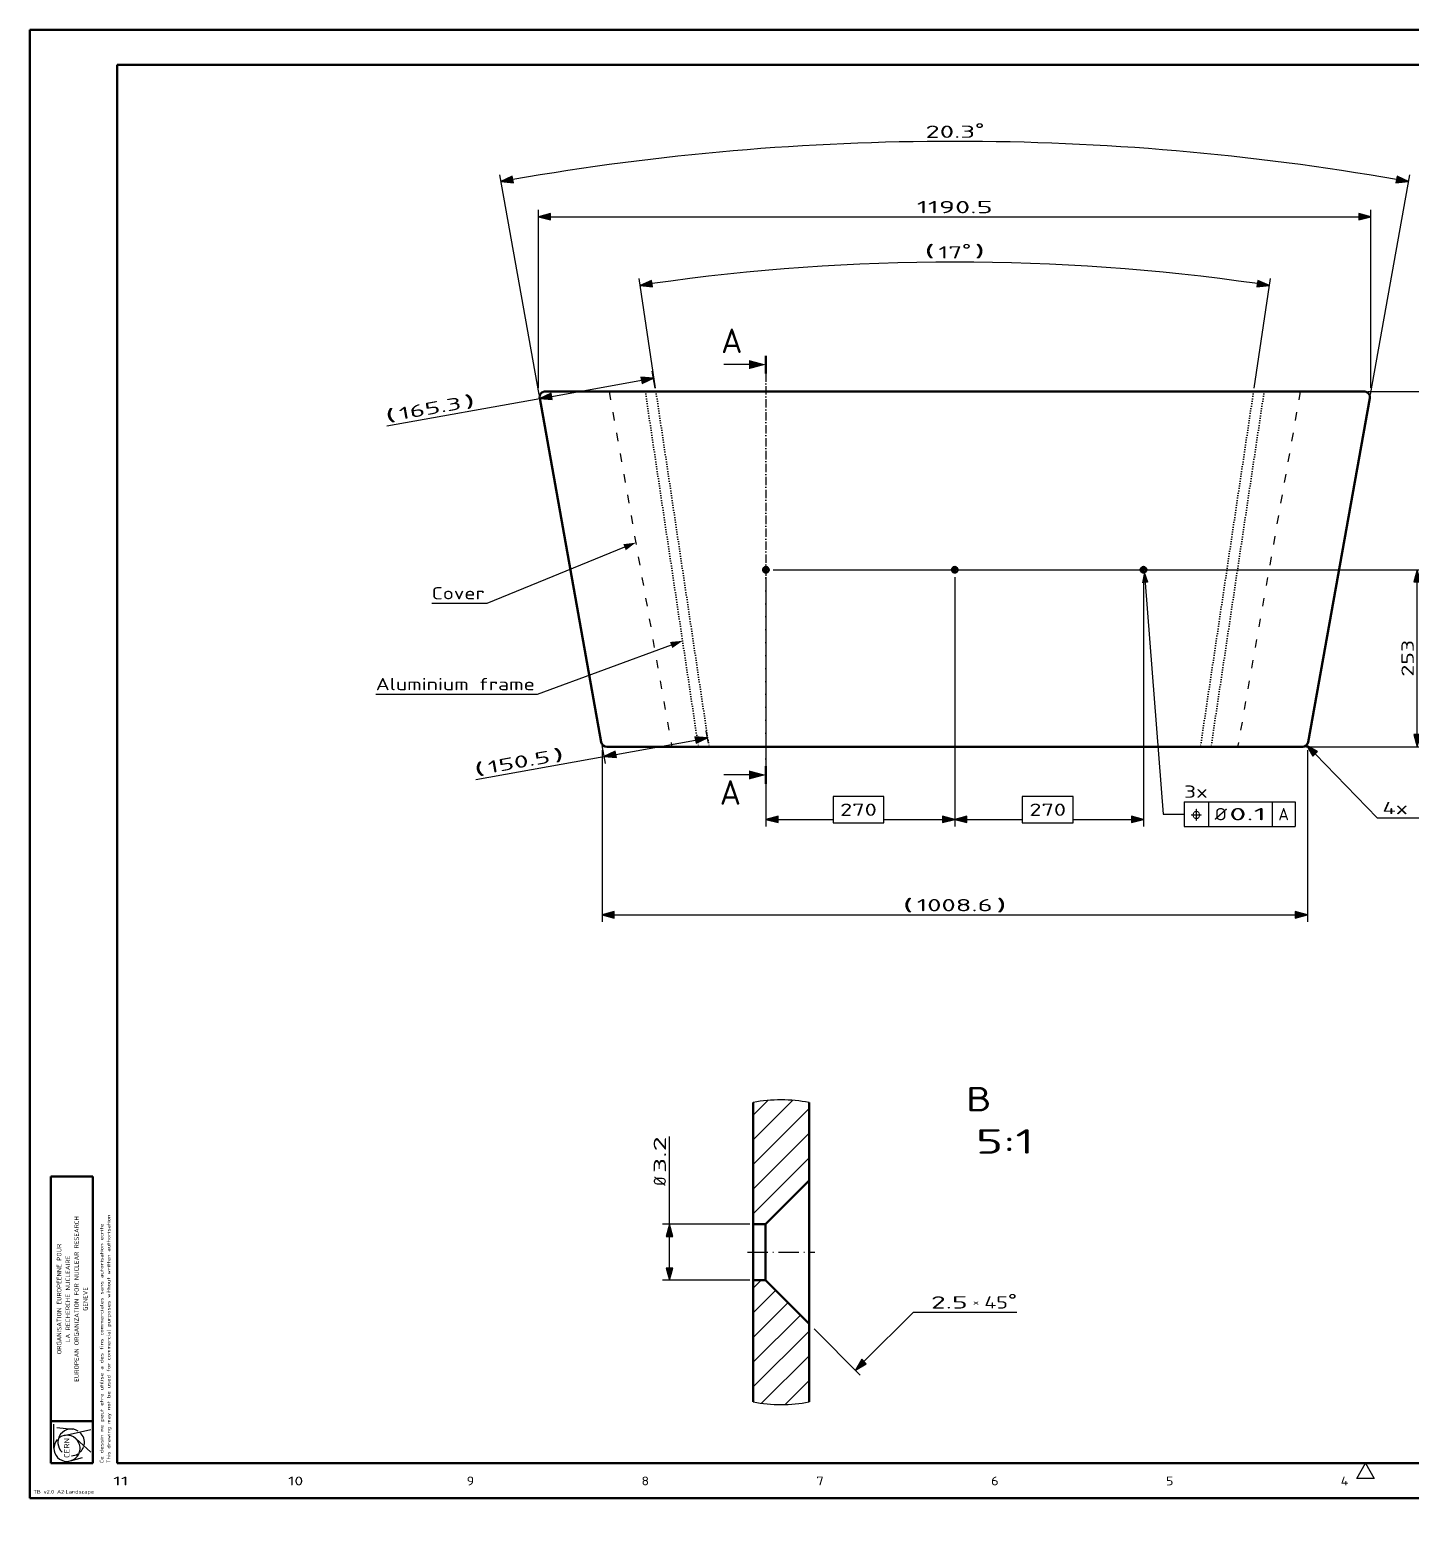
# Model space of a CAD drawing. Extents: x 0 to 594, y -348 to 420.
# Drawn here: x 0 to 395.3, y -7.7 to 420 of the extents above; entities that cross this region are included whole.
import ezdxf
from ezdxf.enums import TextEntityAlignment as Align

# ---------------------------------------------------------------- set-up
doc = ezdxf.new("R2010")
doc.units = 0
for name, pattern in [('DASHDOT', [18.5, 12, -3, 0.5, -3]), ('DASHSPACE', [30, 12, -18]), ('DOT', [3.5, 0.5, -3])]:
    doc.linetypes.add(name, pattern=pattern)
doc.layers.get('0').update_dxf_attribs({"lineweight": 13})
doc.styles.add('GDT', font='gdt.shx')
doc.styles.get("Standard").update_dxf_attribs({"font": 'isocp.shx'})
doc.dimstyles.get("Standard").update_dxf_attribs({"dimtxt": 2.5, "dimasz": 2.5, "dimexe": 1.25, "dimexo": 0.625, "dimtad": 1, "dimtxsty": 'STANDARD', "dimcen": 2.5, "dimadec": 0, "dimazin": 0, "dimtfac": 1, "dimtmove": 0, "dimatfit": 0, "dimfxl": 1, "dimarcsym": 0})

# ---------------------------------------------------------------- blocks, each defined once
blk = doc.blocks.new('*D70')
at = {"color": 7, "lineweight": 25, "transparency": 16777216}
for p, q in [((145.626874, 315.675693), (134.368097, 378.564169)), ((383.399066, 315.675693), (394.657843, 378.564169))]:
    blk.add_line(p, q, dxfattribs=at)
for points in [[(137.979266, 378.125449), (134.720551, 376.595468), (138.30766, 376.291122)], [(390.71828, 376.291122), (394.305389, 376.595468), (391.046674, 378.125449)]]:
    blk.add_lwpolyline(points, close=True, dxfattribs=at)
blk.add_arc((264.51297, -348.389944), 736.512012, 80.120516, 99.879489, dxfattribs=at)
for points in [[(137.979266, 378.125449), (134.720551, 376.595468), (137.979266, 378.125449), (138.30766, 376.291122)], [(390.71828, 376.291122), (394.305389, 376.595468), (390.71828, 376.291122), (391.046674, 378.125449)]]:
    blk.add_solid(points, dxfattribs=at)
for s, width, p, p2 in [('20.3', 1.776077, (256.10759, 389.122079), (270.351683, 389.122079)), ('%%d', 1.629629, (270.351683, 389.822079), (272.918349, 389.822079))]:
    blk.add_text(s, height=3.5, dxfattribs=dict(at, width=width)).set_placement(p, p2, align=Align.FIT)
blk = doc.blocks.new('*D71')
at = {"color": 7, "lineweight": 25, "transparency": 16777216}
for p, q in [((382.647882, 316.5733), (425.109283, 316.5733)), ((423.109283, 218.450644), (423.109283, 313.095956)), ((365.031561, 214.9733), (425.109283, 214.9733))]:
    blk.add_line(p, q, dxfattribs=at)
for points in [[(424.041034, 313.095956), (423.109283, 316.5733), (422.177533, 313.095956)], [(422.177533, 218.450644), (423.109283, 214.9733), (424.041034, 218.450644)]]:
    blk.add_lwpolyline(points, close=True, dxfattribs=at)
for points in [[(424.041034, 313.095956), (423.109283, 316.5733), (424.041034, 313.095956), (422.177533, 313.095956)], [(422.177533, 218.450644), (423.109283, 214.9733), (422.177533, 218.450644), (424.041034, 218.450644)]]:
    blk.add_solid(points, dxfattribs=at)
at = {"color": 7, "lineweight": 25, "transparency": 16777216, "width": 1.539649}
blk.add_text('508', height=3.5, rotation=90, dxfattribs=at).set_placement((422.109283, 260.519247), (422.109283, 271.027353), align=Align.FIT)
blk = doc.blocks.new('*D72')
at = {"color": 7, "lineweight": 25, "transparency": 16777216}
for p, q in [((367.567755, 212.929843), (385.302911, 194.656894)), ((385.302911, 194.656894), (405.421527, 194.656894))]:
    blk.add_line(p, q, dxfattribs=at)
blk.add_lwpolyline([(368.236371, 213.578818), (365.145905, 215.425156), (366.899146, 212.280917)], close=True, dxfattribs=at)
blk.add_solid([(368.236371, 213.578818), (365.145905, 215.425156), (368.236371, 213.578818), (366.899146, 212.280917)], dxfattribs=at)
for s, width, p, p2 in [('4x ', 1.580163, (386.841412, 195.656894), (397.349493, 195.656894)), ('R', 1.33451, (398.349493, 195.656894), (401.385504, 195.656894)), ('8', 1.577161, (402.385504, 195.656894), (405.421539, 195.656894))]:
    blk.add_text(s, height=3.5, dxfattribs=dict(at, width=width)).set_placement(p, p2, align=Align.FIT)
blk = doc.blocks.new('*D73')
at = {"color": 7, "lineweight": 25, "transparency": 16777216}
for p, q in [((210.51297, 263.507285), (210.51297, 192.187021)), ((264.51297, 263.507285), (264.51297, 192.187021)), ((213.990302, 194.187021), (229.722589, 194.187021)), ((244.230658, 194.187021), (261.035637, 194.187021))]:
    blk.add_line(p, q, dxfattribs=at)
for points in [[(229.722589, 200.687021), (229.722589, 193.187021), (244.230658, 193.187021), (244.230658, 200.687021)], [(213.990302, 195.118808), (210.51297, 194.187021), (213.990302, 193.255283)], [(261.035637, 193.255283), (264.51297, 194.187021), (261.035637, 195.118808)]]:
    blk.add_lwpolyline(points, close=True, dxfattribs=at)
for points in [[(213.990302, 195.118808), (210.51297, 194.187021), (213.990302, 195.118808), (213.990302, 193.255283)], [(261.035637, 193.255283), (264.51297, 194.187021), (261.035637, 193.255283), (261.035637, 195.118808)]]:
    blk.add_solid(points, dxfattribs=at)
at = {"color": 7, "lineweight": 25, "transparency": 16777216, "width": 1.539022}
blk.add_text('270', height=3.5, dxfattribs=at).set_placement((231.722589, 195.187021), (242.230658, 195.187021), align=Align.FIT)
blk = doc.blocks.new('*D74')
at = {"color": 7, "lineweight": 25, "transparency": 16777216}
for p, q in [((264.51297, 263.507285), (264.51297, 192.187021)), ((318.51297, 263.507285), (318.51297, 192.187021)), ((267.990303, 194.187021), (283.847955, 194.187021)), ((298.356024, 194.187021), (315.035638, 194.187021))]:
    blk.add_line(p, q, dxfattribs=at)
for points in [[(283.847955, 200.687021), (283.847955, 193.187021), (298.356024, 193.187021), (298.356024, 200.687021)], [(267.990303, 195.118808), (264.51297, 194.187021), (267.990303, 193.255283)], [(315.035638, 193.255283), (318.51297, 194.187021), (315.035638, 195.118808)]]:
    blk.add_lwpolyline(points, close=True, dxfattribs=at)
for points in [[(267.990303, 195.118808), (264.51297, 194.187021), (267.990303, 195.118808), (267.990303, 193.255283)], [(315.035638, 193.255283), (318.51297, 194.187021), (315.035638, 193.255283), (315.035638, 195.118808)]]:
    blk.add_solid(points, dxfattribs=at)
at = {"color": 7, "lineweight": 25, "transparency": 16777216, "width": 1.539022}
blk.add_text('270', height=3.5, dxfattribs=at).set_placement((285.847955, 195.187021), (296.356024, 195.187021), align=Align.FIT)
blk = doc.blocks.new('*D75')
at = {"color": 7, "lineweight": 25, "transparency": 16777216}
for p, q in [((212.578967, 265.5733), (398.787811, 265.5733)), ((396.787811, 218.450644), (396.787811, 262.095956)), ((365.031561, 214.9733), (398.787811, 214.9733))]:
    blk.add_line(p, q, dxfattribs=at)
for points in [[(397.719562, 262.095956), (396.787811, 265.5733), (395.856061, 262.095956)], [(395.856061, 218.450644), (396.787811, 214.9733), (397.719562, 218.450644)]]:
    blk.add_lwpolyline(points, close=True, dxfattribs=at)
for points in [[(397.719562, 262.095956), (396.787811, 265.5733), (397.719562, 262.095956), (395.856061, 262.095956)], [(395.856061, 218.450644), (396.787811, 214.9733), (395.856061, 218.450644), (397.719562, 218.450644)]]:
    blk.add_solid(points, dxfattribs=at)
at = {"color": 7, "lineweight": 25, "transparency": 16777216, "width": 1.507625}
blk.add_text('253', height=3.5, rotation=90, dxfattribs=at).set_placement((395.787811, 235.019247), (395.787811, 245.527353), align=Align.FIT)
blk = doc.blocks.new('*D76')
at = {"color": 7, "lineweight": 25, "transparency": 16777216}
for p, q in [((145.46618, 317.5733), (145.46618, 368.564316)), ((383.55976, 317.5733), (383.55976, 368.564316)), ((148.943512, 366.564316), (380.082428, 366.564316))]:
    blk.add_line(p, q, dxfattribs=at)
for points in [[(148.943512, 367.496054), (145.46618, 366.564316), (148.943512, 365.632578)], [(380.082428, 365.632578), (383.55976, 366.564316), (380.082428, 367.496054)]]:
    blk.add_lwpolyline(points, close=True, dxfattribs=at)
for points in [[(148.943512, 367.496054), (145.46618, 366.564316), (148.943512, 367.496054), (148.943512, 365.632578)], [(380.082428, 365.632578), (383.55976, 366.564316), (380.082428, 365.632578), (380.082428, 367.496054)]]:
    blk.add_solid(points, dxfattribs=at)
at = {"color": 7, "lineweight": 25, "transparency": 16777216, "width": 1.883086}
blk.add_text('1190.5', height=3.5, dxfattribs=at).set_placement((253.654901, 367.564316), (275.371039, 367.564316), align=Align.FIT)
blk = doc.blocks.new('*D77')
at = {"color": 7, "lineweight": 25, "transparency": 16777216}
for p, q in [((163.655389, 213.9733), (163.655389, 164.892538)), ((365.370551, 213.9733), (365.370551, 164.892538)), ((167.132721, 166.892538), (361.893219, 166.892538))]:
    blk.add_line(p, q, dxfattribs=at)
for points in [[(167.132721, 167.824277), (163.655389, 166.892538), (167.132721, 165.960751)], [(361.893219, 165.960751), (365.370551, 166.892538), (361.893219, 167.824277)]]:
    blk.add_lwpolyline(points, close=True, dxfattribs=at)
for points in [[(167.132721, 167.824277), (163.655389, 166.892538), (167.132721, 167.824277), (167.132721, 165.960751)], [(361.893219, 165.960751), (365.370551, 166.892538), (361.893219, 165.960751), (361.893219, 167.824277)]]:
    blk.add_solid(points, dxfattribs=at)
for s, width, p, p2 in [('(', 3.469741, (249.618878, 167.892538), (252.654901, 167.892538)), ('1008.6', 1.772945, (253.654901, 167.892538), (275.371039, 167.892538)), (')', 3.475213, (276.371039, 167.892538), (279.407062, 167.892538))]:
    blk.add_text(s, height=3.5, dxfattribs=dict(at, width=width)).set_placement(p, p2, align=Align.FIT)
blk = doc.blocks.new('*D78')
at = {"color": 7, "lineweight": 25, "transparency": 16777216}
for p, q in [((178.875079, 317.557626), (178.016852, 322.351474)), ((149.250092, 315.169638), (174.946399, 319.76998)), ((102.116913, 306.731503), (145.827179, 314.556845))]:
    blk.add_line(p, q, dxfattribs=at)
for points in [[(175.11059, 318.852841), (178.369305, 320.382773), (174.782196, 320.687167)], [(149.085895, 316.086826), (145.827179, 314.556845), (149.414288, 314.252451)]]:
    blk.add_lwpolyline(points, close=True, dxfattribs=at)
for points in [[(175.11059, 318.852841), (178.369305, 320.382773), (175.11059, 318.852841), (174.782196, 320.687167)], [(149.085895, 316.086826), (145.827179, 314.556845), (149.085895, 316.086826), (149.414288, 314.252451)]]:
    blk.add_solid(points, dxfattribs=at)
for s, rotation, width, p, p2 in [('165.3', 10.14997622, 1.840345, (105.913544, 308.427109), (123.612274, 311.595663)), (')', 10.15064585, 3.475212, (124.596613, 311.771884), (127.585114, 312.306943)), ('(', 10.15064585, 3.469739, (101.940692, 307.715829), (104.929193, 308.250888))]:
    blk.add_text(s, height=3.5, rotation=rotation, dxfattribs=dict(at, width=width)).set_placement(p, p2, align=Align.FIT)
blk = doc.blocks.new('*D79')
at = {"color": 7, "lineweight": 25, "transparency": 16777216}
for p, q in [((194.059302, 215.957626), (193.437708, 219.429745)), ((163.595648, 215.306992), (164.512152, 210.187656)), ((167.582611, 212.76915), (190.367242, 216.848251)), ((127.552301, 205.602597), (164.159698, 212.156357))]:
    blk.add_line(p, q, dxfattribs=at)
for points in [[(190.531445, 215.931064), (193.790155, 217.461044), (190.203046, 217.76539)], [(167.418414, 213.686337), (164.159698, 212.156357), (167.746808, 211.851962)]]:
    blk.add_lwpolyline(points, close=True, dxfattribs=at)
for points in [[(190.531445, 215.931064), (193.790155, 217.461044), (190.531445, 215.931064), (190.203046, 217.76539)], [(167.418414, 213.686337), (164.159698, 212.156357), (167.418414, 213.686337), (167.746808, 211.851962)]]:
    blk.add_solid(points, dxfattribs=at)
for s, rotation, width, p, p2 in [(')', 10.15062727, 3.475211, (150.032013, 210.642978), (153.020514, 211.178036)), ('(', 10.15064585, 3.469739, (127.376093, 206.586972), (130.364594, 207.122031)), ('150.5', 10.1499788, 1.840345, (131.348944, 207.298251), (149.047675, 210.466806))]:
    blk.add_text(s, height=3.5, rotation=rotation, dxfattribs=dict(at, width=width)).set_placement(p, p2, align=Align.FIT)
blk = doc.blocks.new('*D80')
at = {"color": 7, "lineweight": 25, "transparency": 16777216}
for p, q in [((178.903497, 317.562314), (174.220447, 348.897324)), ((350.122443, 317.562314), (354.805493, 348.897324))]:
    blk.add_line(p, q, dxfattribs=at)
for points in [[(177.81748, 348.354794), (174.516064, 346.919296), (178.092926, 346.511777)], [(350.933014, 346.511777), (354.509875, 346.919296), (351.208459, 348.354794)]]:
    blk.add_lwpolyline(points, close=True, dxfattribs=at)
blk.add_arc((264.51297, -255.264041), 608.871289, 81.82723, 98.172775, dxfattribs=at)
for points in [[(177.81748, 348.354794), (174.516064, 346.919296), (177.81748, 348.354794), (178.092926, 346.511777)], [(350.933014, 346.511777), (354.509875, 346.919296), (350.933014, 346.511777), (351.208459, 348.354794)]]:
    blk.add_solid(points, dxfattribs=at)
for s, width, p, p2 in [('(', 3.469741, (255.80759, 354.957236), (258.843613, 354.957236)), ('17', 1.842734, (259.843614, 354.607236), (266.61566, 354.607236)), ('%%d', 1.629629, (266.61566, 355.307236), (269.182326, 355.307236)), (')', 3.475212, (270.182327, 354.957236), (273.218349, 354.957236))]:
    blk.add_text(s, height=3.5, dxfattribs=dict(at, width=width)).set_placement(p, p2, align=Align.FIT)
blk = doc.blocks.new('*D95')
at = {"color": 7, "lineweight": 25, "transparency": 16777216}
for p, q in [((182.921467, 78.36718), (182.921467, 103.488029)), ((205.873245, 78.36718), (180.921466, 78.36718)), ((182.921467, 65.843987), (182.921467, 74.889397)), ((205.873245, 62.366203), (180.921466, 62.366203))]:
    blk.add_line(p, q, dxfattribs=at)
for points in [[(183.853216, 74.889397), (182.921467, 78.36718), (181.98972, 74.889397)], [(181.98972, 65.843987), (182.921467, 62.366203), (183.853216, 65.843987)]]:
    blk.add_lwpolyline(points, close=True, dxfattribs=at)
for points in [[(183.853216, 74.889397), (182.921467, 78.36718), (183.853216, 74.889397), (181.98972, 74.889397)], [(181.98972, 65.843987), (182.921467, 62.366203), (181.98972, 65.843987), (183.853216, 65.843987)]]:
    blk.add_solid(points, dxfattribs=at)
for s, width, p, p2 in [('3.2', 1.864672, (181.921468, 92.980217), (181.921468, 103.488029)), ('%%c', 0.977493, (181.921468, 89.413322), (181.921468, 91.97924))]:
    blk.add_text(s, height=3.5, rotation=90, dxfattribs=dict(at, width=width)).set_placement(p, p2, align=Align.FIT)
blk = doc.blocks.new('BLOCK511')
at = {"color": 7, "lineweight": 25, "width": 1.334511}
blk.add_text('4', height=2.5, dxfattribs=at).set_placement((374.91571, 3.690562), (377.08429, 3.690562), align=Align.FIT)
blk = doc.blocks.new('BLOCK512')
at = {"color": 7, "lineweight": 25, "width": 1.46669}
blk.add_text('5', height=2.5, dxfattribs=at).set_placement((324.91571, 3.690562), (327.08429, 3.690562), align=Align.FIT)
blk = doc.blocks.new('BLOCK513')
at = {"color": 7, "lineweight": 25, "width": 1.446669}
blk.add_text('6', height=2.5, dxfattribs=at).set_placement((274.91571, 3.690562), (277.08429, 3.690562), align=Align.FIT)
blk = doc.blocks.new('BLOCK514')
at = {"color": 7, "lineweight": 25, "width": 1.57716}
blk.add_text('7', height=2.5, dxfattribs=at).set_placement((224.91571, 3.690562), (227.084305, 3.690562), align=Align.FIT)
blk = doc.blocks.new('BLOCK515')
at = {"color": 7, "lineweight": 25, "width": 1.57716}
blk.add_text('8', height=2.5, dxfattribs=at).set_placement((174.91571, 3.690562), (177.084305, 3.690562), align=Align.FIT)
blk = doc.blocks.new('BLOCK516')
at = {"color": 7, "lineweight": 25, "width": 1.395502}
blk.add_text('9', height=2.5, dxfattribs=at).set_placement((124.915703, 3.690562), (127.08429, 3.690562), align=Align.FIT)
blk = doc.blocks.new('BLOCK517')
at = {"color": 7, "lineweight": 25, "width": 1.651019}
blk.add_text('10', height=2.5, dxfattribs=at).set_placement((73.831413, 3.690562), (78.168587, 3.690562), align=Align.FIT)
blk = doc.blocks.new('BLOCK518')
at = {"color": 7, "lineweight": 25, "width": 2.041024}
blk.add_text('11', height=2.5, dxfattribs=at).set_placement((23.831411, 3.690562), (28.168587, 3.690562), align=Align.FIT)
blk = doc.blocks.new('BLOCK527')
at = {"color": 7, "lineweight": 25, "width": 1.199417}
blk.add_text('ORGANISATION EUROPEENNE POUR', height=1.3, rotation=90.00000181, dxfattribs=at).set_placement((9.000001, 41.212677), (9, 72.787323), align=Align.FIT)
blk = doc.blocks.new('BLOCK528')
at = {"color": 7, "lineweight": 25, "width": 1.24323}
blk.add_text('LA RECHERCHE NUCLEAIRE', height=1.3, rotation=90.00000231, dxfattribs=at).set_placement((11.500001, 44.595676), (11.5, 69.404327), align=Align.FIT)
blk = doc.blocks.new('BLOCK529')
at = {"color": 7, "lineweight": 25, "width": 1.196463}
blk.add_text('EUROPEAN ORGANIZATION FOR NUCLEAR RESEARCH', height=1.3, rotation=90.00000242, dxfattribs=at).set_placement((14.000001, 33.319012), (13.999999, 80.680984), align=Align.FIT)
blk = doc.blocks.new('BLOCK530')
at = {"color": 7, "lineweight": 25, "width": 1.169576}
blk.add_text('GENEVE', height=1.3, rotation=90, dxfattribs=at).set_placement((16.5, 53.617004), (16.5, 60.382999), align=Align.FIT)
blk = doc.blocks.new('BLOCK531')
at = {"color": 7, "lineweight": 25, "width": 1.294195}
blk.add_text('CERN', height=1.542, rotation=90, dxfattribs=at).set_placement((11.322651, 11.542857), (11.322651, 17.230457), align=Align.FIT)
blk = doc.blocks.new('BLOCK532')
at = {"color": 7, "lineweight": 25, "width": 1.465121}
blk.add_text('Ce dessin ne peut etre utilise a des fins commerciales sans autorisation ecrite', height=1, rotation=90.00000334, dxfattribs=at).set_placement((21, 10), (20.999996, 78.527374), align=Align.FIT)
blk = doc.blocks.new('BLOCK533')
at = {"color": 7, "lineweight": 25, "width": 1.40576}
blk.add_text('This drawing may not be used for commercial purposes without written authorisation', height=1, rotation=90.00000322, dxfattribs=at).set_placement((23, 10), (22.999996, 81.129669), align=Align.FIT)
blk = doc.blocks.new('BLOCK534')
at = {"color": 7, "lineweight": 25, "width": 1.360416}
blk.add_text('TB v2.0 A2:Landscape', height=1, dxfattribs=at).set_placement((1, 1.340058), (18.348705, 1.340058), align=Align.FIT)
blk = doc.blocks.new('BLOCK575')
at = {"color": 7, "lineweight": 25}
for p, q in [((-294.148132, 3255.452637), (-330, 3255.452637)), ((-294.148132, 2668.547363), (-330, 2668.547363))]:
    blk.add_line(p, q, dxfattribs=at)
at = {"color": 7, "lineweight": 50}
for p, q in [((-270, 3267.952637), (-270, 3242.952637)), ((-270, 2656.047363), (-270, 2681.047363))]:
    blk.add_line(p, q, dxfattribs=at)
at = {"color": 7, "linetype": 'DASHDOT', "lineweight": 25}
blk.add_line((-270, 3242.952637), (-270, 2681.047363), dxfattribs=at)
at = {"color": 7, "lineweight": 25}
for points in [[(-294.148132, 3248.982178), (-270, 3255.452637), (-294.148132, 3261.923096)], [(-294.148132, 2662.076904), (-270, 2668.547363), (-294.148132, 2675.017822)]]:
    blk.add_solid(points, dxfattribs=at)
at = {"color": 7, "lineweight": 25, "width": 1.15658}
for p, p2 in [((-334, 3272.000244), (-303.639771, 3272.000244)), ((-336.000031, 2626), (-305.639801, 2626))]:
    blk.add_text('A', height=35.000003, dxfattribs=at).set_placement(p, p2, align=Align.FIT)
blk = doc.blocks.new('BLOCK576')
at = {"color": 7, "lineweight": 25}
blk.add_lwpolyline([(-472.176788, 2994.240479), (-669.099426, 2913.765869), (-748, 2913.765869)], dxfattribs=at)
blk.add_solid([(-470.414398, 2989.927979), (-456.082184, 3000.817871), (-473.939148, 2998.552979)], dxfattribs=at)
at = {"color": 7, "lineweight": 25, "width": 1.334515}
blk.add_text('Cover', height=17.500002, dxfattribs=at).set_placement((-748, 2919.716797), (-672.099426, 2919.716797), align=Align.FIT)
blk = doc.blocks.new('BLOCK577')
at = {"color": 7, "lineweight": 25}
blk.add_lwpolyline([(-405.491089, 2854.352051), (-597.29834, 2783.765869), (-828.000061, 2783.765869)], dxfattribs=at)
blk.add_solid([(-403.882141, 2849.97998), (-389.174225, 2860.356689), (-407.100067, 2858.724121)], dxfattribs=at)
at = {"color": 7, "lineweight": 25, "width": 1.362463}
blk.add_text('Aluminium frame', height=17.500002, dxfattribs=at).set_placement((-828.000061, 2789.716797), (-600.29834, 2789.716797), align=Align.FIT)
blk = doc.blocks.new('BLOCK578')
at = {"color": 7, "linetype": 'DASHDOT', "lineweight": 25, "ltscale": 0.266499}
blk.add_line((275.329987, 2962), (264.670013, 2962), dxfattribs=at)
at = {"color": 7, "linetype": 'DASHDOT', "lineweight": 25, "ltscale": 0.266504}
blk.add_line((270, 2967.330078), (270, 2956.669922), dxfattribs=at)
blk = doc.blocks.new('BLOCK579')
at = {"color": 7, "linetype": 'DASHDOT', "lineweight": 25, "ltscale": 0.266499}
blk.add_line((-264.670013, 2962), (-275.329987, 2962), dxfattribs=at)
at = {"color": 7, "linetype": 'DASHDOT', "lineweight": 25, "ltscale": 0.266504}
blk.add_line((-270, 2967.330078), (-270, 2956.669922), dxfattribs=at)
blk = doc.blocks.new('BLOCK580')
at = {"color": 7, "linetype": 'DASHDOT', "lineweight": 25, "ltscale": 0.2665}
blk.add_line((5.33, 2962), (-5.33, 2962), dxfattribs=at)
at = {"color": 7, "linetype": 'DASHDOT', "lineweight": 25, "ltscale": 0.266504}
blk.add_line((0, 2967.330078), (0, 2956.669922), dxfattribs=at)
blk = doc.blocks.new('BLOCK581')
at = {"color": 7, "lineweight": 25}
for p, q in [((328.000031, 2630), (328.000031, 2595)), ((328.000031, 2630), (486.72052, 2630)), ((363.000031, 2630), (363.000031, 2595)), ((454.040405, 2630), (454.040405, 2595)), ((486.72052, 2630), (486.72052, 2595)), ((328.000031, 2595), (486.72052, 2595))]:
    blk.add_line(p, q, dxfattribs=at)
blk.add_lwpolyline([(272.492828, 2943.559814), (298.000031, 2612.5), (328.000031, 2612.5)], dxfattribs=at)
blk.add_solid([(277.137817, 2943.917725), (271.157196, 2960.895264), (267.847839, 2943.202148)], dxfattribs=at)
for s, width, p, p2 in [('3x', 1.547896, (328.000031, 2635.950928), (361.86026, 2635.950928)), ('%%c', 1.333333, (371.750031, 2603.75), (389.250031, 2603.75)), ('0.1', 2.22393, (392.750031, 2603.75), (445.290375, 2603.75)), ('A', 1.15658, (462.790375, 2603.75), (477.97049, 2603.75))]:
    blk.add_text(s, height=17.500002, dxfattribs=dict(at, width=width)).set_placement(p, p2, align=Align.FIT)
at = {"color": 7, "lineweight": 25, "style": 'GDT', "width": 0.626866}
blk.add_text('j', height=17.500002, dxfattribs=at).set_placement((336.750031, 2603.75), (354.250031, 2603.75), align=Align.FIT)
blk = doc.blocks.new('BLOCK582')
at = {"color": 7, "lineweight": 50}
for p, q in [((-585.674535, 3217), (585.674535, 3217)), ((-593.549333, 3207.590194), (-505.467742, 2715.590194)), ((505.467742, 2715.590194), (593.549333, 3207.590194)), ((-497.592944, 2709), (497.592944, 2709))]:
    blk.add_line(p, q, dxfattribs=at)
at = {"color": 7, "linetype": 'DASHSPACE', "lineweight": 25}
for p, q in [((-494.200986, 3217), (-404.62688, 2709)), ((494.200986, 3217), (404.62688, 2709))]:
    blk.add_line(p, q, dxfattribs=at)
at = {"color": 7, "linetype": 'DOT', "lineweight": 25}
for p, q in [((-442.474907, 3217), (-366.553799, 2709)), ((-427.308315, 3217), (-351.387207, 2709)), ((427.308315, 3217), (351.387207, 2709)), ((442.474907, 3217), (366.553799, 2709))]:
    blk.add_line(p, q, dxfattribs=at)
at = {"color": 7, "lineweight": 50}
for centre, radius in [((-270, 2962), 4.1), ((-270, 2962), 1.6), ((0, 2962), 4.1), ((0, 2962), 1.6), ((270, 2962), 4.1), ((270, 2962), 1.6)]:
    blk.add_circle(centre, radius, dxfattribs=at)
for centre, start, end in [((-585.674535, 3209), 90, 190.15), ((585.674535, 3209), 349.85, 450), ((-497.592944, 2717), 190.15, 270), ((497.592944, 2717), 270, 349.85)]:
    blk.add_arc(centre, 8, start, end, dxfattribs=at)
blk = doc.blocks.new('BLOCK589')
at = {"color": 7, "lineweight": 25}
for s, width, p, p2 in [('  B', 1.794694, (10, 2970.057373), (13.643229, 2970.057373)), ('  5:1', 2.017291, (10, 2967.636475), (16.072046, 2967.636475))]:
    blk.add_text(s, height=1.4, dxfattribs=dict(at, width=width)).set_placement(p, p2, align=Align.FIT)
blk = doc.blocks.new('BLOCK590')
at = {"color": 7, "lineweight": 25}
for p, q in [((6.336682, 2955.746826), (9.167977, 2958.578125)), ((9.167977, 2958.578125), (15.087334, 2958.578125)), ((3.482843, 2957.617188), (6.127723, 2954.972168))]:
    blk.add_line(p, q, dxfattribs=at)
blk.add_lwpolyline([(6.20488, 2955.878662), (5.84488, 2955.255127), (6.468418, 2955.615234)], close=True, dxfattribs=at)
blk.add_solid([(6.20488, 2955.878662), (5.84488, 2955.255127), (6.20488, 2955.878662), (6.468418, 2955.615234)], dxfattribs=at)
for s, height, width, p, p2 in [('%%d', 0.7, 1.629629, (14.574001, 2958.918213), (15.087334, 2958.918213)), ('2.5', 0.7, 1.886556, (10.167977, 2958.778076), (12.269591, 2958.778076)), ('×', 0.35, 0.952381, (12.569592, 2958.953125), (12.919592, 2958.953125)), ('45', 0.7, 1.390572, (13.219591, 2958.778076), (14.574001, 2958.778076))]:
    blk.add_text(s, height=height, dxfattribs=dict(at, width=width)).set_placement(p, p2, align=Align.FIT)
blk = doc.blocks.new('BLOCK591')
at = {"color": 7, "lineweight": 50}
for p, q in [((0, 2970.567709), (0, 2963.6)), ((3.2, 2970.567615), (3.2, 2966.1)), ((0.7, 2963.6), (3.2, 2966.1)), ((3.2, 2960.034355), (3.2, 2966.1)), ((0, 2961.232919), (0, 2963.6)), ((0.7, 2963.6), (0, 2963.6)), ((0.7, 2963.6), (0.7, 2961.232919)), ((0, 2960.4), (0, 2961.232919)), ((0.7, 2961.232919), (0.7, 2960.4)), ((0, 2960.4), (0, 2953.432291)), ((0.7, 2960.4), (0, 2960.4)), ((0.7, 2960.4), (3.2, 2957.9)), ((3.2, 2957.9), (3.2, 2960.034355)), ((3.2, 2957.9), (3.2, 2953.432385))]:
    blk.add_line(p, q, dxfattribs=at)
at = {"color": 7, "linetype": 'DASHDOT', "lineweight": 25}
for start, end in [(79.420261, 100.576395), (259.423605, 280.579739)]:
    blk.add_arc((1.59975, 2962), 8.715781, start, end, dxfattribs=at)
blk = doc.blocks.new('BLOCK592')
at = {"color": 7, "lineweight": 25}
for p, q in [((0, 2968.434326), (2.254699, 2970.688965)), ((0, 2969.848389), (0.832719, 2970.681152)), ((0, 2967.02002), (3.2, 2970.219971)), ((0, 2965.605957), (3.2, 2968.805908)), ((0, 2964.19165), (3.2, 2967.391602))]:
    blk.add_line(p, q, dxfattribs=at)
blk = doc.blocks.new('BLOCK593')
at = {"color": 7, "lineweight": 25}
for p, q in [((0, 2959.948975), (0.451014, 2960.399902)), ((0, 2958.534668), (1.282614, 2959.817383)), ((0, 2957.120605), (1.989721, 2959.110352)), ((0, 2955.706299), (2.696827, 2958.403076)), ((0, 2954.292236), (3.2, 2957.492188)), ((0.480063, 2953.35791), (3.2, 2956.077881)), ((1.825731, 2953.289551), (3.2, 2954.663818))]:
    blk.add_line(p, q, dxfattribs=at)

msp = doc.modelspace()

# ---------------------------------------------------------------- linework, layer by layer
at = {"color": 7, "lineweight": 70}
for p, q in [((594, 420), (0, 420)), ((0, 420), (0, 0)), ((584, 410), (25, 410)), ((25, 410), (25, 10)), ((18, 92), (6, 92)), ((6, 92), (6, 10)), ((18, 10), (18, 92)), ((6, 22), (18, 22)), ((6, 10), (18, 10)), ((25, 10), (584, 10)), ((0, 0), (594, 0))]:
    msp.add_line(p, q, dxfattribs=at)
at = {"color": 7, "linetype": 'DASHDOT', "lineweight": 25, "ltscale": 0.480075}
msp.add_line((205.270495, 70.366692), (224.473495, 70.366692), dxfattribs=at)
at = {"color": 7, "lineweight": 25}
for p, q in [((6.857143, 14.285714), (6.857143, 21.142857)), ((7.693714, 20.250571), (12.198, 19.760286)), ((9.755143, 17.934571), (17.4, 19.685714)), ((13.130571, 17.05), (17.4, 13.145714)), ((11.610857, 10.678), (15.042857, 11.637143)), ((379.5, 5.67), (382, 10)), ((382, 10), (384.5, 5.67)), ((384.5, 5.67), (379.5, 5.67))]:
    msp.add_line(p, q, dxfattribs=at)
msp.add_arc((10.602857, 14.285714), 3.745714, 137.876, 484.911, dxfattribs=at)
for start_param, end_param in [(5.7102635269, 8.6835889873), (4.506283049, 5.5609506094), (3.9037779379, 4.3817363536), (3.1706174791, 3.673115224)]:
    msp.add_ellipse((11.791714, 15.964857), major_axis=(0, 3.817714), ratio=0.991917, start_param=start_param, end_param=end_param, dxfattribs=at)

# ---------------------------------------------------------------- block references
at = {"lineweight": 0}
for name, p, xscale, yscale, zscale in [('BLOCK575', (264.51297, -326.8267), 0.2, 0.2, 0.2), ('BLOCK582', (264.51297, -326.8267), 0.2, 0.2, 0.2), ('BLOCK576', (264.51297, -326.8267), 0.2, 0.2, 0.2), ('BLOCK579', (264.51297, -326.8267), 0.2, 0.2, 0.2), ('BLOCK580', (264.51297, -326.8267), 0.2, 0.2, 0.2), ('BLOCK578', (264.51297, -326.8267), 0.2, 0.2, 0.2), ('BLOCK581', (264.51297, -326.8267), 0.2, 0.2, 0.2), ('BLOCK577', (264.51297, -326.8267), 0.2, 0.2, 0.2), ('BLOCK589', (206.873245, -14739.633308), 5, 5, 5), ('BLOCK591', (206.873245, -14739.633308), 5, 5, 5), ('BLOCK592', (206.873245, -14739.633308), 5, 5, 5), ('BLOCK593', (206.873245, -14739.633308), 5, 5, 5), ('BLOCK590', (206.873245, -14739.633308), 5, 5, 5)]:
    msp.add_blockref(name, p, dxfattribs=dict(at, xscale=xscale, yscale=yscale, zscale=zscale))
for name in ['BLOCK529', 'BLOCK532', 'BLOCK533', 'BLOCK527', 'BLOCK528', 'BLOCK530', 'BLOCK531', 'BLOCK518', 'BLOCK517', 'BLOCK516', 'BLOCK515', 'BLOCK514', 'BLOCK513', 'BLOCK512', 'BLOCK511', 'BLOCK534']:
    msp.add_blockref(name, (0, 0), dxfattribs=at)

# ---------------------------------------------------------------- dimensions: what is measured, and where the dimension line sits
at = {"color": 0, "lineweight": 0}
dim = msp.add_angular_dim_2l(base=(307.978959, 386.838361), line1=((264.51297, -348.389944), (383.222837, 314.691339)), line2=((264.51297, -348.389944), (145.803103, 314.691339)), dimstyle='STANDARD', override={"dimtxsty": 'STANDARD'}, dxfattribs=at)
dim.commit()
dim.dimension.update_dxf_attribs({"geometry": '*D70', "text_midpoint": (264.51297, 388.122074), "dimtype": 162})
for base, p1, p2, angle, picture, middle, dimtype in [((383.55976, 366.564304), (145.46618, 316.5733), (383.55976, 316.5733), 0, '*D76', (264.51297, 366.564304), 161), ((423.109283, 214.9733), (381.647877, 316.5733), (364.031559, 214.9733), 269.998569, '*D71', (423.109283, 265.7733), 160), ((396.787811, 214.9733), (211.57897, 265.5733), (364.031559, 214.9733), 269.998569, '*D75', (396.787811, 240.2733), 160), ((210.51297, 194.187036), (264.51297, 264.5073), (210.51297, 264.5073), 180, '*D73', (236.976624, 194.187036), 161), ((264.51297, 194.187036), (318.51297, 264.5073), (264.51297, 264.5073), 180, '*D74', (291.10199, 194.187036), 161)]:
    dim = msp.add_linear_dim(base=base, p1=p1, p2=p2, angle=angle, dimstyle='STANDARD', override={"dimlfac": 5, "dimtxsty": 'STANDARD'}, dxfattribs=at)
    dim.commit()
    dim.dimension.update_dxf_attribs({"geometry": picture, "text_midpoint": middle, "dimtype": dimtype, "oblique_angle": 89.999523})
dim = msp.add_angular_dim_2l(base=(294.60999, 352.862913), line1=((264.51297, -255.26404), (349.974633, 316.5733)), line2=((264.51297, -255.26404), (179.051307, 316.5733)), text='(<>)', dimstyle='STANDARD', override={"dimtxsty": 'STANDARD'}, dxfattribs=at)
dim.commit()
dim.dimension.update_dxf_attribs({"geometry": '*D80', "text_midpoint": (264.51297, 353.607229), "dimtype": 162})
for base, p1, p2, angle, text, override, picture, middle, dimtype in [((145.827182, 314.556844), (179.051307, 316.5733), (145.47473, 316.525543), 190.148992, '(<>)', {"dimlfac": 5, "dimtxsty": 'STANDARD'}, '*D78', (114.939126, 309.027029), 160), ((164.159698, 212.156355), (194.235529, 214.9733), (163.419422, 216.291339), 190.148992, '(<>)', {"dimlfac": 5, "dimtxsty": 'STANDARD'}, '*D79', (140.374526, 207.898152), 160), ((365.370553, 166.892523), (163.655387, 214.9733), (365.370553, 214.9733), 0, '(<>)', {"dimlfac": 5, "dimtxsty": 'STANDARD'}, '*D77', (264.51297, 166.892523), 161), ((182.921467, 78.366692), (206.873245, 62.366692), (206.873245, 78.366692), 90, '%%c<>', {"dimlfac": 0.2, "dimtxsty": 'STANDARD'}, '*D95', (182.921467, 96.450433), 161)]:
    dim = msp.add_linear_dim(base=base, p1=p1, p2=p2, angle=angle, text=text, dimstyle='STANDARD', override=override, dxfattribs=at)
    dim.commit()
    dim.dimension.update_dxf_attribs({"geometry": picture, "text_midpoint": middle, "dimtype": dimtype, "oblique_angle": 89.999523})
dim = msp.add_radius_dim(center=(364.031559, 216.5733), mpoint=(365.145907, 215.425159), text='4x <>', dimstyle='STANDARD', override={"dimlfac": 5, "dimtxsty": 'STANDARD'}, dxfattribs=at)
dim.commit()
dim.dimension.update_dxf_attribs({"geometry": '*D72', "text_midpoint": (389.181107, 190.661098), "dimtype": 164})

doc.saveas('drawing.dxf')
